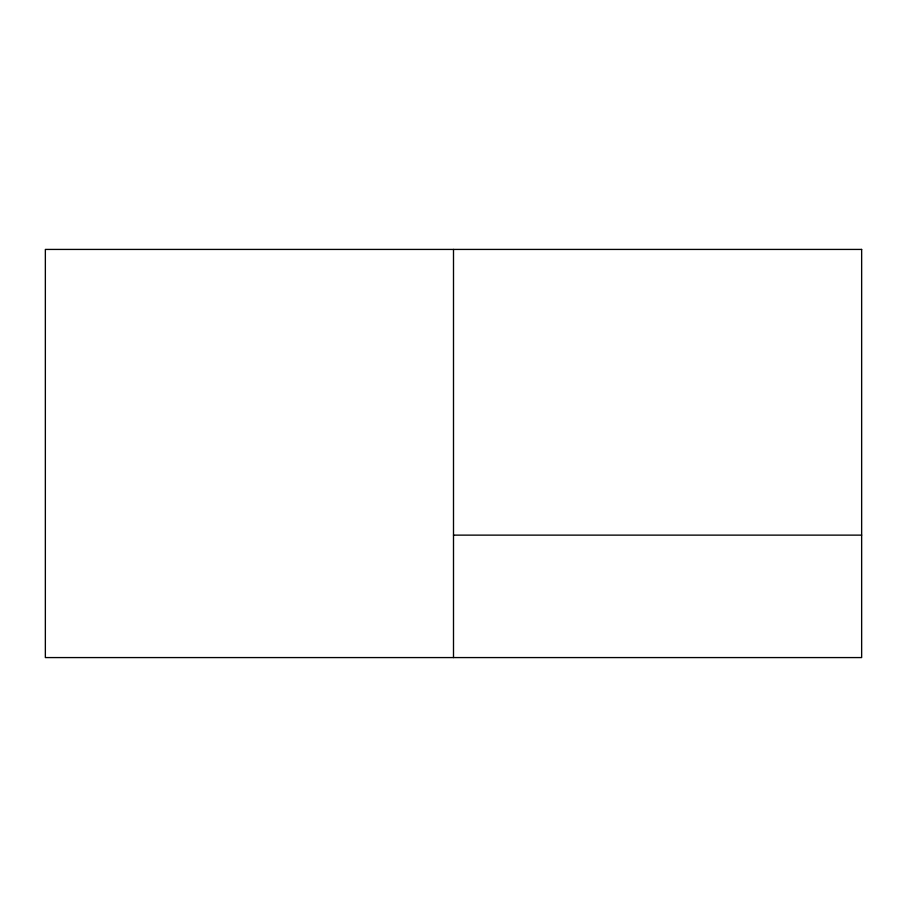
<?xml version="1.0" encoding="UTF-8"?>
<svg xmlns="http://www.w3.org/2000/svg" width="907" height="907" viewBox="0 0 907 907"><rect width="100%" height="100%" fill="white"/><g stroke="black" fill="none" stroke-linecap="round" stroke-linejoin="round"><path stroke-width="1.36" d="M453.5 535.13L861.65 535.13M453.5 249.425L453.5 657.575M861.65 249.425L45.35 249.425L45.35 657.575L861.65 657.575L861.65 249.425"/></g></svg>
